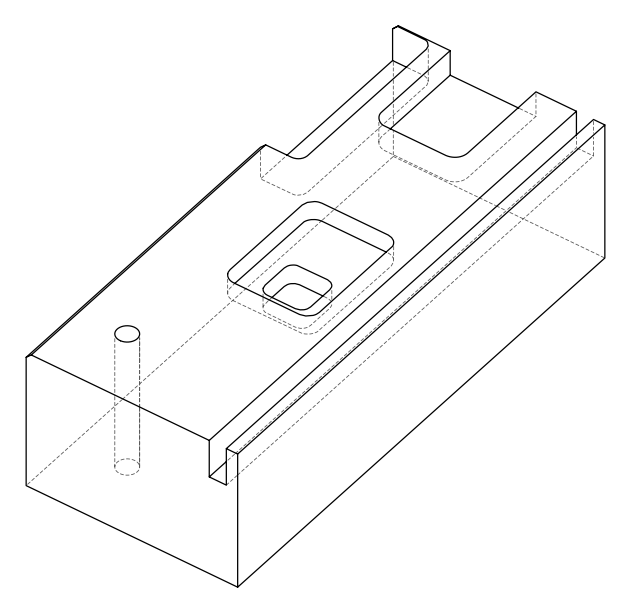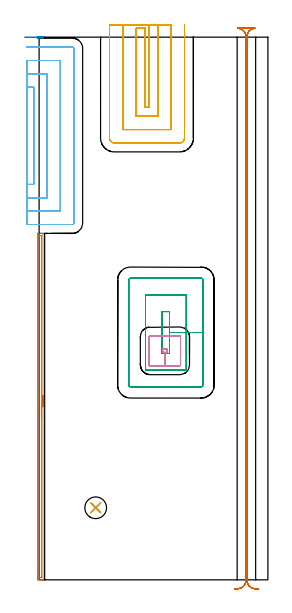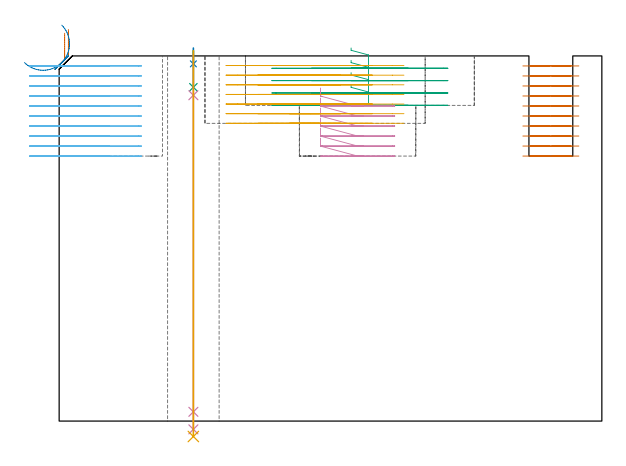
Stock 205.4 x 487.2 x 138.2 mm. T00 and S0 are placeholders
(PLAN: 11 operations, 6 tool changes, 79.6 min)
(1 AREA_MILL | FG_CHAMFER_SURFACE | UGT0205_001 | 5.16 min | 3932 mm3)
(2 AREA_MILL_1 | FG_CHAMFER_SURFACE_1 | UGT0205_001 | 0.19 min | 54 mm3)
(3 MILL_RECTANGULAR_POCKET | POCKET_RECTANGULAR_STRAIGHT | UGT0201_136 | Follow Part, ap 5, ae 75% | 5.72 min | 188305 mm3)
(4 MILL_RECTANGULAR_POCKET_1 | POCKET_RECTANGULAR_STRAIGHT_1 | NXT0201_012 | Follow Part, ap 4, ae 75% | 2.56 min | 34999 mm3)
(5 MILL_SLOT | SLOT_PARTIAL_RECTANGULAR | NXT0201_012 | Follow Part, ap 4, ae 75% | 14.51 min | 217117 mm3)
(6 MILL_SLOT_1 | SLOT_PARTIAL_RECTANGULAR_1 | NXT0201_012 | Follow Part, ap 4, ae 75% | 29.08 min | 258252 mm3)
(7 MILL_RECTANGULAR_SLOT | SLOT_RECTANGULAR | NXT0201_012 | Follow Part, ap 4, ae 75% | 21.01 min | 306538 mm3)
(8 SPOT_DRILL | STEP1HOLE | NXT0321_9005460120000 | 0.05 min | 172 mm3)
(9 DRILL_BLIND_HOLE_INTO_CENTER | STEP1HOLE | UGT0301_198 | 0.06 min | 386 mm3)
(10 GUN_DRILL_THROUGH_HOLE | STEP1HOLE | UGT0307_003 | 0.66 min | 4866 mm3)
(11 SPADE_DRILL_TO_ENLARGE_THROUGH_HOLE | STEP1HOLE | UGT0306_010 | 0.59 min | 35792 mm3)
(TOOL UGT0205_001 | Chamfer Mill 20 x 3 x 45 deg. | D20 FL50 Z2)
(TOOL UGT0201_136 | Carbide End Mill 20.0 | D20 FL30 Z4)
(TOOL NXT0201_012 | ENDMILL 16mm [2P460-1600-NA 1630] | D16 FL38 Z6)
(TOOL NXT0321_9005460120000 | NC Spot Drill, 142deg, 12mm, Carbide, Uncoated | D12 PA142 FL30 Z2)
(TOOL UGT0301_198 | Twist Drill 7.9 mm | D7.9 PA118 FL73 Z2)
(TOOL UGT0307_003 | Gun Drill 7 mm | D7 PA130 FL24 Z1)
(TOOL UGT0306_010 | Spade Drill 19.5mm | D19.5 PA132 FL10 Z2)
(OP 1 AREA_MILL)
G17 G21 G94 G90
T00 M6
G54
G17 G0 G90 X3.5 Y165.5 S1061 M3
G43 Z148.2 H0
G94 G1 Y165.462 Z147.328 F250.
Y165.348 Z146.463
Y165.159 Z145.612
Y164.897 Z144.78
Y164.563 Z143.974
Y164.16 Z143.2
Y163.692 Z142.464
Y163.16 Z141.772
Y162.571 Z141.129
Y161.928 Z140.539
Y161.236 Z140.008
Y160.5 Z139.54
Y159.726 Z139.137
Y158.92 Z138.803
Y158.088 Z138.541
Y157.236 Z138.352
Y156.372 Z138.238
Y155.5 Z138.2
Y0.163
X3.497 Y0.01 Z138.188
X3.384 Y0.002 Z138.077
X3.266 Y0. Z137.965
X2.945 Z137.645
X2.308 Z137.003
X0.245 Z134.943
X-1.07 Z133.626
X-1.18 Y0.002 Z133.515
X-1.493 Y0.01 Z133.203
X-1.498 Y0.284 Z133.2
X-1.5 Y0.609
Y0.937
Y310.391
X-1.498 Y310.716
X-1.493 Y310.99 Z133.203
X-1.18 Y311. Z133.515
X1.989 Z136.685
X2.308 Z137.003
X2.945 Z137.645
X3.266 Z137.965
X3.384 Y310.998 Z138.077
X3.497 Y310.99 Z138.188
X3.5 Y310.837 Z138.2
Y155.5
X2.086 Z136.786
Y2.395
X2.084 Y2.062 Z136.784
X2.082 Y2.022 Z136.782
X2.08 Y2.01 Z136.78
X2.053 Y2.007 Z136.753
X1.95 Y2.002 Z136.65
X1.822 Y2. Z136.522
X0.076 Y2.001 Z134.776
X-0.047 Y2.007 Z134.653
X-0.07 Y2.009 Z134.63
X-0.079 Y2.049 Z134.621
X-0.083 Y2.164 Z134.617
X-0.085 Y2.395 Z134.615
X-0.086 Y12.601 Z134.614
Y308.605
X-0.084 Y308.938 Z134.616
X-0.082 Y308.978 Z134.618
X-0.08 Y308.99 Z134.62
X-0.053 Y308.993 Z134.647
X0.05 Y308.998 Z134.75
X0.178 Y309. Z134.878
X1.924 Y308.999 Z136.624
X2.047 Y308.993 Z136.747
X2.07 Y308.991 Z136.77
X2.079 Y308.951 Z136.779
X2.083 Y308.836 Z136.783
X2.085 Y308.605 Z136.785
X2.086 Y298.412 Z136.786
Y155.5
Y154.628 Z136.824
Y153.764 Z136.938
Y152.912 Z137.126
Y152.08 Z137.389
Y151.274 Z137.723
Y150.5 Z138.125
Y149.764 Z138.594
Y149.072 Z139.125
Y148.429 Z139.715
Y147.84 Z140.358
Y147.308 Z141.05
Y146.84 Z141.786
Y146.437 Z142.56
Y146.103 Z143.365
Y145.841 Z144.198
Y145.652 Z145.049
Y145.538 Z145.914
Y145.5 Z146.786
G0 Z148.2
M5
M2
(OP 2 AREA_MILL_1)
G17 G21 G94 G90
T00 M6
G54
G17 G0 G90 X-13.142 Y487.2 S1061 M3
G43 Z148.2 H0
Z135.698
G94 G1 X-12.499 Z135.108 F250.
X-11.807 Z134.577
X-11.071 Z134.109
X-10.297 Z133.706
X-9.491 Z133.372
X-8.659 Z133.11
X-7.808 Z132.921
X-6.943 Z132.807
X-6.071 Z132.769
X-5.2 Z132.807
X-4.335 Z132.921
X-3.483 Z133.11
X-2.651 Z133.372
X-1.845 Z133.706
X-1.071 Z134.109
X-0.335 Z134.577
X0.357 Z135.108
X1. Z135.698
X3.18 Z137.878
X3.419 Y487.198 Z138.117
X3.496 Y487.19 Z138.191
X3.5 Y487.142 Z138.2
Y486.257
X3.496 Y486.21 Z138.191
X3.417 Y486.2 Z138.115
X-0.421 Z134.277
X-1.069 Z133.625
X-1.18 Y486.202 Z133.513
X-1.491 Y486.21 Z133.203
X-1.496 Y486.38 Z133.201
X-1.499 Y486.7
X-1.496 Y487.02
X-1.491 Y487.19 Z133.203
X-1.18 Y487.2 Z133.513
X-0.422 Z134.277
X-0.308 Z134.39
X1. Z135.698
X1.589 Z136.341
X2.12 Z137.033
X2.589 Z137.769
X2.992 Z138.543
X3.326 Z139.349
X3.588 Z140.181
X3.777 Z141.032
X3.891 Z141.897
X3.929 Z142.769
X3.891 Z143.64
X3.777 Z144.505
X3.588 Z145.357
X3.326 Z146.189
X2.992 Z146.995
X2.589 Z147.769
X2.12 Z148.505
X1.589 Z149.197
X1. Z149.84
M5
M2
(OP 3 MILL_RECTANGULAR_POCKET)
G17 G21 G94 G90
T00 M6
G54
G17 G0 G90 X110.5 Y206.443 S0 M3
G43 Z148.2 H0
Z141.2
G94 G1 Y203.2 Z140.331 F250.
X117.1 Z138.562
Y222. Z133.525
Y240.8 F500.
X110.5
Y203.2
X117.1
Y222.
X132.1
Y255.8
X95.5
Y188.2
X132.1
Y222.
X147.1
Y269.2
G3 X145.5 Y270.8 R1.6
G1 X82.1
G3 X80.5 Y269.2 R1.6
G1 Y174.8
G3 X82.1 Y173.2 R1.6
G1 X145.5
G3 X147.1 Y174.8 R1.6
G1 Y222.
Y223.
G0 X110.5 Y206.443 Z136.525
G1 Y203.2 Z135.656 F250.
X117.1 Z133.887
Y222. Z128.85
Y240.8 F500.
X110.5
Y203.2
X117.1
Y222.
X132.1
Y255.8
X95.5
Y188.2
X132.1
Y222.
X147.1
Y269.2
G3 X145.5 Y270.8 R1.6
G1 X82.1
G3 X80.5 Y269.2 R1.6
G1 Y174.8
G3 X82.1 Y173.2 R1.6
G1 X145.5
G3 X147.1 Y174.8 R1.6
G1 Y222.
Y223.
G0 X110.5 Y206.443 Z131.85
G1 Y203.2 Z130.981 F250.
X117.1 Z129.212
Y222. Z124.175
Y240.8 F500.
X110.5
Y203.2
X117.1
Y222.
X132.1
Y255.8
X95.5
Y188.2
X132.1
Y222.
X147.1
Y269.2
G3 X145.5 Y270.8 R1.6
G1 X82.1
G3 X80.5 Y269.2 R1.6
G1 Y174.8
G3 X82.1 Y173.2 R1.6
G1 X145.5
G3 X147.1 Y174.8 R1.6
G1 Y222.
Y223.
G0 X110.5 Y206.443 Z127.175
G1 Y203.2 Z126.306 F250.
X117.1 Z124.537
Y222. Z119.5
Y240.8 F500.
X110.5
Y203.2
X117.1
Y222.
X132.1
Y255.8
X95.5
Y188.2
X132.1
Y222.
X147.1
Y269.2
G3 X145.5 Y270.8 R1.6
G1 X82.1
G3 X80.5 Y269.2 R1.6
G1 Y174.8
G3 X82.1 Y173.2 R1.6
G1 X145.5
G3 X147.1 Y174.8 R1.6
G1 Y222.
Y223.
G0 Z148.2
M5
M2
(OP 4 MILL_RECTANGULAR_POCKET_1)
G17 G21 G94 G90
T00 M6
G54
G17 G0 G90 X98.9 Y203.83 S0 M3
G43 Z148.2 H1
Z126.04
G94 G1 Y193. Z123.138 F250.
Y192.91 Z123.114
X98.953 Y192.701 Z123.056
X99.059 Y192.512 Z122.998
X99.212 Y192.359 Z122.94
X99.401 Y192.253 Z122.882
X99.61 Y192.2 Z122.824
X112.95 Z119.25
Y204.2
X115. F500.
Y207.
X110.9
Y204.2
X112.95
Y192.2
X126.2
G3 X127. Y193. R0.8
G1 Y218.2
G3 X126.2 Y219. R0.8
G1 X99.7
G3 X98.9 Y218.2 R0.8
G1 Y193.
G3 X99.7 Y192.2 R0.8
G1 X112.95
X113.95
G0 X98.9 Y203.83 Z122.25
G1 Y193. Z119.348 F250.
Y192.91 Z119.324
X98.953 Y192.701 Z119.266
X99.059 Y192.512 Z119.208
X99.212 Y192.359 Z119.15
X99.401 Y192.253 Z119.092
X99.61 Y192.2 Z119.034
X112.95 Z115.46
Y204.2
X115. F500.
Y207.
X110.9
Y204.2
X112.95
Y192.2
X126.2
G3 X127. Y193. R0.8
G1 Y218.2
G3 X126.2 Y219. R0.8
G1 X99.7
G3 X98.9 Y218.2 R0.8
G1 Y193.
G3 X99.7 Y192.2 R0.8
G1 X112.95
X113.95
G0 X98.9 Y203.83 Z118.46
G1 Y193. Z115.558 F250.
Y192.91 Z115.534
X98.953 Y192.701 Z115.476
X99.059 Y192.512 Z115.418
X99.212 Y192.359 Z115.36
X99.401 Y192.253 Z115.302
X99.61 Y192.2 Z115.244
X112.95 Z111.67
Y204.2
X115. F500.
Y207.
X110.9
Y204.2
X112.95
Y192.2
X126.2
G3 X127. Y193. R0.8
G1 Y218.2
G3 X126.2 Y219. R0.8
G1 X99.7
G3 X98.9 Y218.2 R0.8
G1 Y193.
G3 X99.7 Y192.2 R0.8
G1 X112.95
X113.95
G0 X98.9 Y203.83 Z114.67
G1 Y193. Z111.768 F250.
Y192.91 Z111.744
X98.953 Y192.701 Z111.686
X99.059 Y192.512 Z111.628
X99.212 Y192.359 Z111.57
X99.401 Y192.253 Z111.512
X99.61 Y192.2 Z111.454
X112.95 Z107.88
Y204.2
X115. F500.
Y207.
X110.9
Y204.2
X112.95
Y192.2
X126.2
G3 X127. Y193. R0.8
G1 Y218.2
G3 X126.2 Y219. R0.8
G1 X99.7
G3 X98.9 Y218.2 R0.8
G1 Y193.
G3 X99.7 Y192.2 R0.8
G1 X112.95
X113.95
G0 X98.9 Y203.83 Z110.88
G1 Y193. Z107.978 F250.
Y192.91 Z107.954
X98.953 Y192.701 Z107.896
X99.059 Y192.512 Z107.838
X99.212 Y192.359 Z107.78
X99.401 Y192.253 Z107.722
X99.61 Y192.2 Z107.664
X112.95 Z104.09
Y204.2
X115. F500.
Y207.
X110.9
Y204.2
X112.95
Y192.2
X126.2
G3 X127. Y193. R0.8
G1 Y218.2
G3 X126.2 Y219. R0.8
G1 X99.7
G3 X98.9 Y218.2 R0.8
G1 Y193.
G3 X99.7 Y192.2 R0.8
G1 X112.95
X113.95
G0 X98.9 Y203.83 Z107.09
G1 Y193. Z104.188 F250.
Y192.91 Z104.164
X98.953 Y192.701 Z104.106
X99.059 Y192.512 Z104.048
X99.212 Y192.359 Z103.99
X99.401 Y192.253 Z103.932
X99.61 Y192.2 Z103.874
X112.95 Z100.3
Y204.2
X115. F500.
Y207.
X110.9
Y204.2
X112.95
Y192.2
X126.2
G3 X127. Y193. R0.8
G1 Y218.2
G3 X126.2 Y219. R0.8
G1 X99.7
G3 X98.9 Y218.2 R0.8
G1 Y193.
G3 X99.7 Y192.2 R0.8
G1 X112.95
X113.95
G0 Z148.2
M5
M2
(OP 5 MILL_SLOT)
G17 G21 G94 G90
T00 M6
G54
G17 G0 G90 X98.5 Y498.2 S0 M3
G43 Z148.2 H1
Z134.557
G94 G1 Y495.2 F250.
Y424.2 F500.
X95.2
Y495.2
X87.2
Y416.2
X106.5
Y495.2
Y498.2 F250.
X75.2
Y495.2
Y404.2 F500.
X118.5
Y495.2
Y498.2 F250.
X63.2
Y495.2
Y396.6 F500.
G3 X67.6 Y392.2 R4.4
G1 X126.1
G3 X130.5 Y396.6 R4.4
G1 Y495.2
Y498.2 F250.
G0 X98.5 Z130.914
G1 Y495.2
Y424.2 F500.
X95.2
Y495.2
X87.2
Y416.2
X106.5
Y495.2
Y498.2 F250.
X75.2
Y495.2
Y404.2 F500.
X118.5
Y495.2
Y498.2 F250.
X63.2
Y495.2
Y396.6 F500.
G3 X67.6 Y392.2 R4.4
G1 X126.1
G3 X130.5 Y396.6 R4.4
G1 Y495.2
Y498.2 F250.
G0 X98.5 Z127.271
G1 Y495.2
Y424.2 F500.
X95.2
Y495.2
X87.2
Y416.2
X106.5
Y495.2
Y498.2 F250.
X75.2
Y495.2
Y404.2 F500.
X118.5
Y495.2
Y498.2 F250.
X63.2
Y495.2
Y396.6 F500.
G3 X67.6 Y392.2 R4.4
G1 X126.1
G3 X130.5 Y396.6 R4.4
G1 Y495.2
Y498.2 F250.
G0 X98.5 Z123.629
G1 Y495.2
Y424.2 F500.
X95.2
Y495.2
X87.2
Y416.2
X106.5
Y495.2
Y498.2 F250.
X75.2
Y495.2
Y404.2 F500.
X118.5
Y495.2
Y498.2 F250.
X63.2
Y495.2
Y396.6 F500.
G3 X67.6 Y392.2 R4.4
G1 X126.1
G3 X130.5 Y396.6 R4.4
G1 Y495.2
Y498.2 F250.
G0 X98.5 Z119.986
G1 Y495.2
Y424.2 F500.
X95.2
Y495.2
X87.2
Y416.2
X106.5
Y495.2
Y498.2 F250.
X75.2
Y495.2
Y404.2 F500.
X118.5
Y495.2
Y498.2 F250.
X63.2
Y495.2
Y396.6 F500.
G3 X67.6 Y392.2 R4.4
G1 X126.1
G3 X130.5 Y396.6 R4.4
G1 Y495.2
Y498.2 F250.
G0 X98.5 Z116.343
G1 Y495.2
Y424.2 F500.
X95.2
Y495.2
X87.2
Y416.2
X106.5
Y495.2
Y498.2 F250.
X75.2
Y495.2
Y404.2 F500.
X118.5
Y495.2
Y498.2 F250.
X63.2
Y495.2
Y396.6 F500.
G3 X67.6 Y392.2 R4.4
G1 X126.1
G3 X130.5 Y396.6 R4.4
G1 Y495.2
Y498.2 F250.
G0 X98.5 Z112.7
G1 Y495.2
Y424.2 F500.
X95.2
Y495.2
X87.2
Y416.2
X106.5
Y495.2
Y498.2 F250.
X75.2
Y495.2
Y404.2 F500.
X118.5
Y495.2
Y498.2 F250.
X63.2
Y495.2
Y396.6 F500.
G3 X67.6 Y392.2 R4.4
G1 X126.1
G3 X130.5 Y396.6 R4.4
G1 Y495.2
Y498.2 F250.
G0 Z148.2
M5
M2
(OP 6 MILL_SLOT_1)
G17 G21 G94 G90
T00 M6
G54
G17 G0 G90 X-11. Y355. S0 M3
G43 Z148.2 H1
Z134.41
G94 G1 X-8. F250.
X-4.9 F500.
Y442.2
X-8.
X-11. F250.
Y343.
X-8.
X7.1 F500.
Y454.2
X-8.
X-11. F250.
Y331.
X-8.
X19.1 F500.
Y466.2
X-8.
X-11. F250.
Y319.
X-8.
X30.1 F500.
G3 X31.1 Y320. R1.
G1 Y477.2
G3 X30.1 Y478.2 R1.
G1 X-8.
X-11. F250.
G0 Y355. Z130.62
G1 X-8.
X-4.9 F500.
Y442.2
X-8.
X-11. F250.
Y343.
X-8.
X7.1 F500.
Y454.2
X-8.
X-11. F250.
Y331.
X-8.
X19.1 F500.
Y466.2
X-8.
X-11. F250.
Y319.
X-8.
X30.1 F500.
G3 X31.1 Y320. R1.
G1 Y477.2
G3 X30.1 Y478.2 R1.
G1 X-8.
X-11. F250.
G0 Y355. Z126.83
G1 X-8.
X-4.9 F500.
Y442.2
X-8.
X-11. F250.
Y343.
X-8.
X7.1 F500.
Y454.2
X-8.
X-11. F250.
Y331.
X-8.
X19.1 F500.
Y466.2
X-8.
X-11. F250.
Y319.
X-8.
X30.1 F500.
G3 X31.1 Y320. R1.
G1 Y477.2
G3 X30.1 Y478.2 R1.
G1 X-8.
X-11. F250.
G0 Y355. Z123.04
G1 X-8.
X-4.9 F500.
Y442.2
X-8.
X-11. F250.
Y343.
X-8.
X7.1 F500.
Y454.2
X-8.
X-11. F250.
Y331.
X-8.
X19.1 F500.
Y466.2
X-8.
X-11. F250.
Y319.
X-8.
X30.1 F500.
G3 X31.1 Y320. R1.
G1 Y477.2
G3 X30.1 Y478.2 R1.
G1 X-8.
X-11. F250.
G0 Y355. Z119.25
G1 X-8.
X-4.9 F500.
Y442.2
X-8.
X-11. F250.
Y343.
X-8.
X7.1 F500.
Y454.2
X-8.
X-11. F250.
Y331.
X-8.
X19.1 F500.
Y466.2
X-8.
X-11. F250.
Y319.
X-8.
X30.1 F500.
G3 X31.1 Y320. R1.
G1 Y477.2
G3 X30.1 Y478.2 R1.
G1 X-8.
X-11. F250.
G0 Y355. Z115.46
G1 X-8.
X-4.9 F500.
Y442.2
X-8.
X-11. F250.
Y343.
X-8.
X7.1 F500.
Y454.2
X-8.
X-11. F250.
Y331.
X-8.
X19.1 F500.
Y466.2
X-8.
X-11. F250.
Y319.
X-8.
X30.1 F500.
G3 X31.1 Y320. R1.
G1 Y477.2
G3 X30.1 Y478.2 R1.
G1 X-8.
X-11. F250.
G0 Y355. Z111.67
G1 X-8.
X-4.9 F500.
Y442.2
X-8.
X-11. F250.
Y343.
X-8.
X7.1 F500.
Y454.2
X-8.
X-11. F250.
Y331.
X-8.
X19.1 F500.
Y466.2
X-8.
X-11. F250.
Y319.
X-8.
X30.1 F500.
G3 X31.1 Y320. R1.
G1 Y477.2
G3 X30.1 Y478.2 R1.
G1 X-8.
X-11. F250.
G0 Y355. Z107.88
G1 X-8.
X-4.9 F500.
Y442.2
X-8.
X-11. F250.
Y343.
X-8.
X7.1 F500.
Y454.2
X-8.
X-11. F250.
Y331.
X-8.
X19.1 F500.
Y466.2
X-8.
X-11. F250.
Y319.
X-8.
X30.1 F500.
G3 X31.1 Y320. R1.
G1 Y477.2
G3 X30.1 Y478.2 R1.
G1 X-8.
X-11. F250.
G0 Y355. Z104.09
G1 X-8.
X-4.9 F500.
Y442.2
X-8.
X-11. F250.
Y343.
X-8.
X7.1 F500.
Y454.2
X-8.
X-11. F250.
Y331.
X-8.
X19.1 F500.
Y466.2
X-8.
X-11. F250.
Y319.
X-8.
X30.1 F500.
G3 X31.1 Y320. R1.
G1 Y477.2
G3 X30.1 Y478.2 R1.
G1 X-8.
X-11. F250.
G0 Y355. Z100.3
G1 X-8.
X-4.9 F500.
Y442.2
X-8.
X-11. F250.
Y343.
X-8.
X7.1 F500.
Y454.2
X-8.
X-11. F250.
Y331.
X-8.
X19.1 F500.
Y466.2
X-8.
X-11. F250.
Y319.
X-8.
X30.1 F500.
G3 X31.1 Y320. R1.
G1 Y477.2
G3 X30.1 Y478.2 R1.
G1 X-8.
X-11. F250.
G0 Z148.2
M5
M2
(OP 7 MILL_RECTANGULAR_SLOT)
G17 G21 G94 G90
T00 M6
G54
G17 G0 G90 X196.697 Y-8.23 S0 M3
G43 Z148.2 H1
Z134.41
G94 G1 X193.708 Y-7.97 F250.
G2 X186.4 Y0. R8. F500.
G1 Y487.2
G2 X193.708 Y495.17 R8.
G1 Y495.2
X178.492
Y495.17
G2 X185.8 Y487.2 R8.
G1 Y0.
G2 X178.492 Y-7.97 R8.
G1 X175.503 Y-8.23 F250.
G0 X196.697 Z130.62
G1 X193.708 Y-7.97
G2 X186.4 Y0. R8. F500.
G1 Y487.2
G2 X193.708 Y495.17 R8.
G1 Y495.2
X178.492
Y495.17
G2 X185.8 Y487.2 R8.
G1 Y0.
G2 X178.492 Y-7.97 R8.
G1 X175.503 Y-8.23 F250.
G0 X196.697 Z126.83
G1 X193.708 Y-7.97
G2 X186.4 Y0. R8. F500.
G1 Y487.2
G2 X193.708 Y495.17 R8.
G1 Y495.2
X178.492
Y495.17
G2 X185.8 Y487.2 R8.
G1 Y0.
G2 X178.492 Y-7.97 R8.
G1 X175.503 Y-8.23 F250.
G0 X196.697 Z123.04
G1 X193.708 Y-7.97
G2 X186.4 Y0. R8. F500.
G1 Y487.2
G2 X193.708 Y495.17 R8.
G1 Y495.2
X178.492
Y495.17
G2 X185.8 Y487.2 R8.
G1 Y0.
G2 X178.492 Y-7.97 R8.
G1 X175.503 Y-8.23 F250.
G0 X196.697 Z119.25
G1 X193.708 Y-7.97
G2 X186.4 Y0. R8. F500.
G1 Y487.2
G2 X193.708 Y495.17 R8.
G1 Y495.2
X178.492
Y495.17
G2 X185.8 Y487.2 R8.
G1 Y0.
G2 X178.492 Y-7.97 R8.
G1 X175.503 Y-8.23 F250.
G0 X196.697 Z115.46
G1 X193.708 Y-7.97
G2 X186.4 Y0. R8. F500.
G1 Y487.2
G2 X193.708 Y495.17 R8.
G1 Y495.2
X178.492
Y495.17
G2 X185.8 Y487.2 R8.
G1 Y0.
G2 X178.492 Y-7.97 R8.
G1 X175.503 Y-8.23 F250.
G0 X196.697 Z111.67
G1 X193.708 Y-7.97
G2 X186.4 Y0. R8. F500.
G1 Y487.2
G2 X193.708 Y495.17 R8.
G1 Y495.2
X178.492
Y495.17
G2 X185.8 Y487.2 R8.
G1 Y0.
G2 X178.492 Y-7.97 R8.
G1 X175.503 Y-8.23 F250.
G0 X196.697 Z107.88
G1 X193.708 Y-7.97
G2 X186.4 Y0. R8. F500.
G1 Y487.2
G2 X193.708 Y495.17 R8.
G1 Y495.2
X178.492
Y495.17
G2 X185.8 Y487.2 R8.
G1 Y0.
G2 X178.492 Y-7.97 R8.
G1 X175.503 Y-8.23 F250.
G0 X196.697 Z104.09
G1 X193.708 Y-7.97
G2 X186.4 Y0. R8. F500.
G1 Y487.2
G2 X193.708 Y495.17 R8.
G1 Y495.2
X178.492
Y495.17
G2 X185.8 Y487.2 R8.
G1 Y0.
G2 X178.492 Y-7.97 R8.
G1 X175.503 Y-8.23 F250.
G0 X196.697 Z100.3
G1 X193.708 Y-7.97
G2 X186.4 Y0. R8. F500.
G1 Y487.2
G2 X193.708 Y495.17 R8.
G1 Y495.2
X178.492
Y495.17
G2 X185.8 Y487.2 R8.
G1 Y0.
G2 X178.492 Y-7.97 R8.
G1 X175.503 Y-8.23 F250.
G0 Z148.2
M5
M2
(OP 8 SPOT_DRILL)
G17 G21 G94 G90
T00 M6
G54
G17 G0 G90 X50.8 Y64.7 S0 M3
G43 Z148.2 H0
G94 G81 G98 Z135.2 F250. R141.2
G80
M5
M2
(OP 9 DRILL_BLIND_HOLE_INTO_CENTER)
G17 G21 G94 G90
T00 M6
G54
G17 G0 G90 X50.8 Y64.7 S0 M3
G43 Z148.2 H0
G94 G81 G98 Z126.35 F250. R140.2
G80
M5
M2
(OP 10 GUN_DRILL_THROUGH_HOLE)
G17 G21 G94 G90
T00 M6
G54
G17 G0 G90 X50.8 Y64.7 M8
G43 Z148.2 H0
Z138.796
S716 M3
G94 G1 Z123.321 F125. M26
G4 X.084
Z3.5 F250.
G4 X.084
Z-3.132 F125.
G4 X.084
M5
M9
G0 Z138.796
Z148.2
M2
(OP 11 SPADE_DRILL_TO_ENLARGE_THROUGH_HOLE)
G17 G21 G94 G90
T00 M6
G54
G17 G0 G90 X50.8 Y64.7 S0 M3
G43 Z148.2 H0
G94 G73 G98 Z-5.841 F250. Q18.005 R140.2
G80
M5
M2
